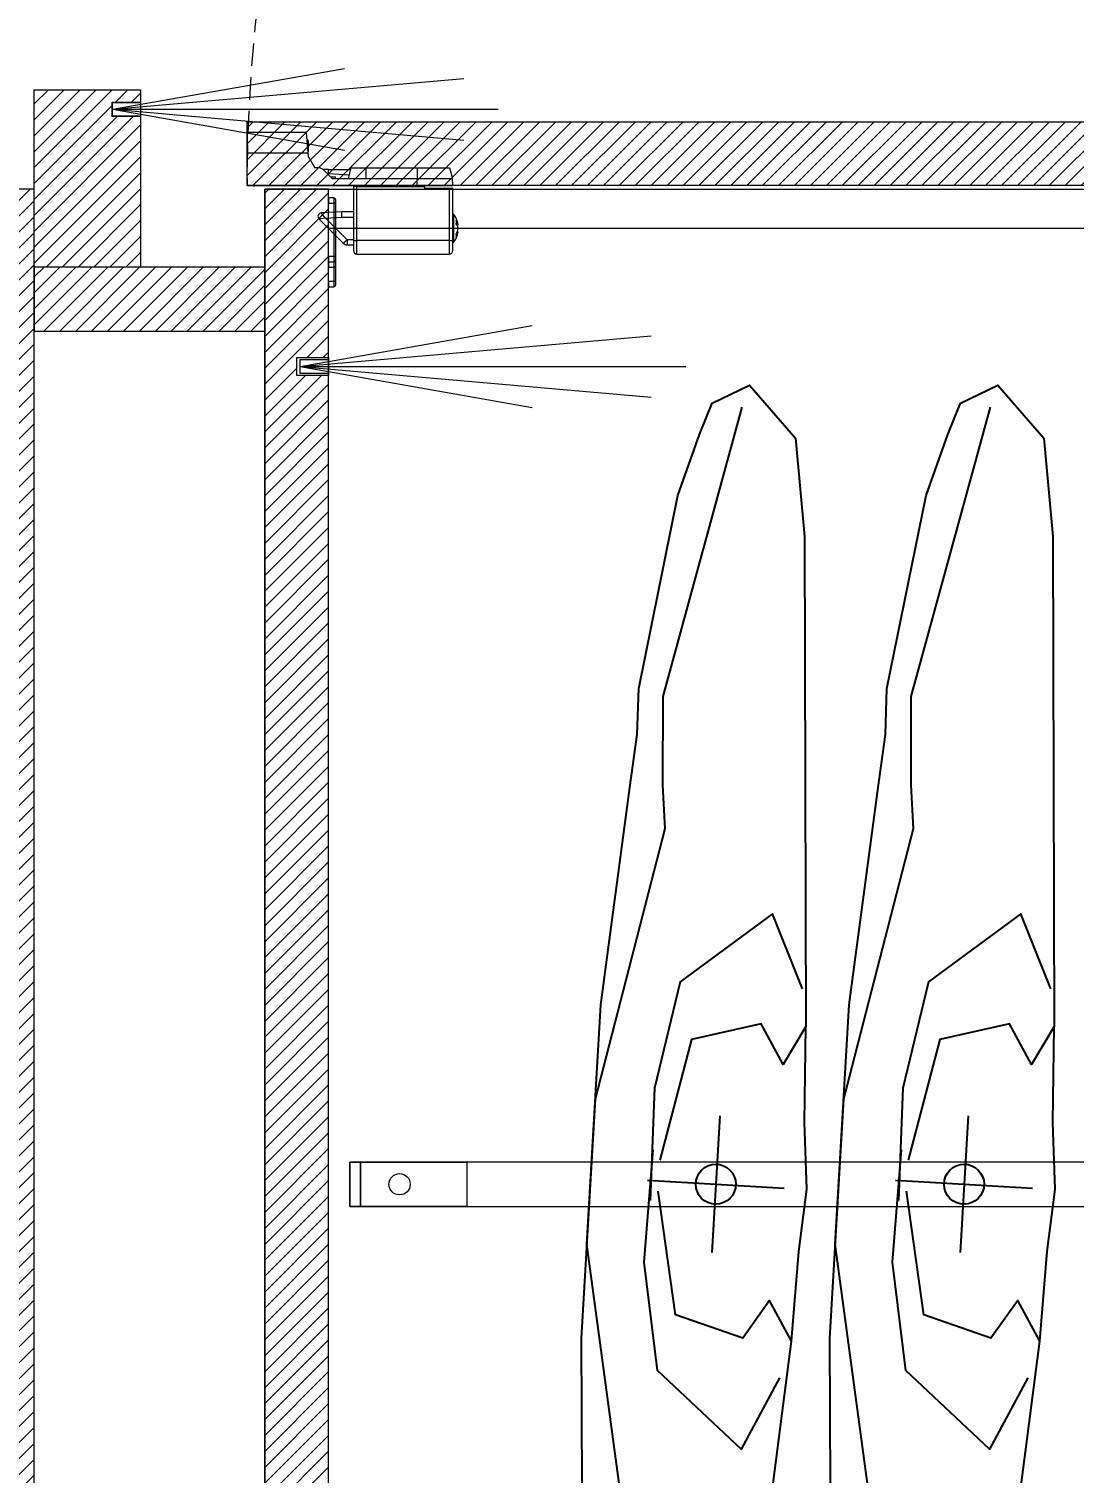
# Model space of a CAD drawing. Header units: millimetres. Extents: x -853320 to 19484, y -510814 to 9708.
# Drawn here: x 5165.4 to 5460.1, y 3383.9 to 3791 of the extents above; entities that cross this region are included whole.
import ezdxf
from ezdxf import colors
from ezdxf.entities.mleader import LeaderData, LeaderLine
from ezdxf.math import Vec2, Vec3

# ---------------------------------------------------------------- set-up
doc = ezdxf.new("R2010")
doc.units = ezdxf.units.MM
doc.linetypes.add('NASCOSTA', pattern=[9.525, 6.35, -3.175])
for name, color, linetype, lineweight in [('F_ARREDI', 7, 'Continuous', 5), ('F_ELETTRODOMESTICI', 40, 'Continuous', 5), ('F_FERRAMENTA', 253, 'Continuous', 5), ('F_MULTI laminato OPACO', 1, 'Continuous', 5), ('F_Proiezioni', 253, 'NASCOSTA', 9), ('F_STRIP-LED', 2, 'Continuous', 5)]:
    doc.layers.add(name, color=color, linetype=linetype, lineweight=lineweight)
doc.layers.add('VESTIARIO - clothing', color=185, linetype='Continuous')
doc.styles.add('DANZI-DIDASCALIE', font='Yu Gothic UI Light.ttf', dxfattribs={"height": 30})

# ---------------------------------------------------------------- blocks, each defined once
blk = doc.blocks.new('_Dot')
at = {"color": 0, "linetype": 'ByBlock', "lineweight": -2}
blk.add_line((-0.5, 0), (-1, 0), dxfattribs=at)
at = {"color": 0, "linetype": 'ByBlock', "const_width": 0.5}
blk.add_lwpolyline([(-0.25, 0, 1), (0.25, 0, 1)], format="xyb", close=True, dxfattribs=at)
blk = doc.blocks.new('ARMADIO_camera master_sol.C_pianta')
at = {"layer": 'F_MULTI laminato OPACO', "transparency": 33554508}
h = blk.add_hatch(dxfattribs=at)
h.set_pattern_fill('ANSI31', color=256)
h.set_pattern_definition([(45, (484, -6e-09), (-2.24506403, 2.24506403), [])])
h.paths.add_polyline_path([(718331.42, 531103.6), (718322.42, 531103.6), (718322.42, 531056.1), (718340.42, 531056.1), (718340.42, 531638.1), (718322.42, 531638.1), (718322.42, 531108.6), (718331.42, 531108.6)])
h = blk.add_hatch(dxfattribs=at)
h.set_pattern_fill('ANSI31', color=256)
h.set_pattern_definition([(45, (897, 0), (-2.24506403, 2.24506403), [])])
h.paths.add_polyline_path([(718423.42, 531638.1), (718405.42, 531638.1), (718405.42, 531056.1), (718423.42, 531056.1)])
h = blk.add_hatch(dxfattribs=at)
h.set_pattern_fill('ANSI31', color=256)
h.paths.add_polyline_path([(718405.42, 531078.1), (718405.42, 531096.1), (718340.42, 531096.1), (718340.42, 531078.1)])
h = blk.add_hatch(dxfattribs=at)
h.set_pattern_fill('ANSI31', color=5)
h.set_pattern_definition([(45, (-1863, 10), (-2.24506403, 2.24506403), [])])
h.paths.add_polyline_path([(718383.42, 531035.6), (718375.42, 531035.6), (718375.42, 531078.1), (718405.42, 531078.1), (718405.42, 531028.1), (718375.42, 531028.1), (718375.42, 531031.6), (718383.42, 531031.6)])
h = blk.add_hatch(dxfattribs=at)
h.set_pattern_fill('ANSI31', color=6)
h.paths.add_polyline_path([(717895.42, 531037.1), (717895.42, 531055.1), (718345.42, 531055.1), (718345.42, 531037.1)])
at = {"layer": 'F_FERRAMENTA'}
for p, q in [((718320.42, 531083.1), (718320.42, 531082.1)), ((718320.42, 531082.1), (718320.92, 531082.1)), ((718320.42, 531082.1), (718320.42, 531078.1)), ((718322.42, 531083.6), (718320.92, 531083.6)), ((718320.92, 531082.1), (718320.92, 531083.6)), ((718320.92, 531078.1), (718320.92, 531082.1)), ((718320.92, 531082.1), (718322.42, 531082.1)), ((718322.42, 531082.1), (718322.42, 531083.6)), ((718322.42, 531082.1), (718322.42, 531078.1)), ((718320.42, 531078.1), (718320.92, 531078.1)), ((718320.42, 531078.1), (718320.42, 531076.1)), ((718320.92, 531076.6), (718320.92, 531078.1)), ((718322.42, 531078.1), (718320.92, 531078.1)), ((718322.42, 531076.6), (718322.42, 531078.1)), ((718287.42, 531073.4), (718287.42, 531070.53)), ((718314.42, 531074.4), (718288.42, 531074.4)), ((718288.42, 531070.57), (718288.42, 531074.4)), ((718314.42, 531074.4), (718314.42, 531070.57)), ((718315.42, 531070.53), (718315.42, 531073.4)), ((718320.42, 531076.1), (718320.42, 531075.1)), ((718320.42, 531075.1), (718320.42, 531060.1)), ((718320.42, 531075.1), (718320.92, 531075.1)), ((718322.42, 531076.6), (718320.92, 531076.6)), ((718320.92, 531075.1), (718320.92, 531076.6)), ((718320.92, 531075.1), (718322.42, 531075.1)), ((718320.92, 531060.1), (718320.92, 531075.1)), ((718322.42, 531075.1), (718322.42, 531076.6)), ((718322.42, 531075.1), (718322.42, 531060.1)), ((718287.09, 531071), (718287.09, 531070.04)), ((718287.09, 531070.04), (718287.09, 531063.29)), ((718287.38, 531071.15), (718287.42, 531071.15)), ((718287.38, 531071.15), (718287.38, 531070.15)), ((718287.38, 531070.15), (718287.38, 531063.15)), ((718287.42, 531070.53), (718287.42, 531055.9)), ((718288.42, 531070.57), (718314.42, 531070.57)), ((718288.42, 531055.9), (718288.42, 531070.57)), ((718314.42, 531070.57), (718314.42, 531055.4)), ((718317.22, 531071.8), (718315.42, 531071.8)), ((718315.42, 531055.4), (718315.42, 531070.53)), ((718315.42, 531070.35), (718317.22, 531070.35)), ((718317.22, 531070.35), (718317.22, 531071.8)), ((718317.22, 531070.35), (718323.27, 531064.29)), ((718325.13, 531064.5), (718318.28, 531071.36)), ((718286.15, 531068.12), (718285.91, 531068.18)), ((718285.91, 531067.08), (718285.92, 531067.15)), ((718285.93, 531067.08), (718285.91, 531067.08)), ((718286.25, 531066.19), (718285.91, 531066.11)), ((718287.42, 531063.15), (718287.38, 531063.15)), ((718318.68, 531064.05), (718315.42, 531064.05)), ((718315.42, 531062.5), (718318.72, 531062.5)), ((718323.27, 531064.29), (718318.68, 531064.05)), ((718318.72, 531062.5), (718324.47, 531062.8)), ((718320.42, 531060.1), (718320.42, 531059.1)), ((718320.42, 531060.1), (718320.92, 531060.1)), ((718320.92, 531058.6), (718320.92, 531060.1)), ((718322.42, 531060.1), (718320.92, 531060.1)), ((718320.92, 531058.6), (718322.42, 531058.6)), ((718322.42, 531058.6), (718322.42, 531060.1)), ((718287.42, 531055.9), (718288.42, 531055.9)), ((718297.42, 531055.1), (718287.42, 531055.1)), ((718287.42, 531055.1), (718287.49, 531053.1)), ((718297.42, 531053.1), (718287.49, 531053.1)), ((718288.3, 531050.1), (718287.49, 531053.1)), ((718288.42, 531055.9), (718295.42, 531055.9)), ((718295.42, 531055.4), (718295.42, 531055.9)), ((718314.42, 531055.4), (718295.42, 531055.4)), ((718345.42, 531055.1), (718297.42, 531055.1)), ((718297.42, 531055.1), (718297.42, 531053.1)), ((718311.92, 531053.1), (718297.42, 531053.1)), ((718297.42, 531050.1), (718297.42, 531053.1)), ((718298.42, 531055.1), (718298.42, 531055.4)), ((718303.42, 531055.4), (718303.42, 531055.1)), ((718321.42, 531053.1), (718311.92, 531053.1)), ((718311.92, 531050.1), (718311.92, 531053.1)), ((718313.42, 531055.4), (718313.42, 531055.1)), ((718314.42, 531055.4), (718315.42, 531055.4)), ((718315.42, 531055.1), (718315.42, 531055.4)), ((718316.12, 531050.1), (718316.92, 531053.1)), ((718320.43, 531053.1), (718320.43, 531052.6)), ((718321.92, 531052.6), (718320.43, 531052.6)), ((718321.42, 531053.1), (718323.84, 531050.68)), ((718345.42, 531055.1), (718343.67, 531055.19)), ((718345.42, 531055.1), (718345.42, 531045.89)), ((718297.42, 531050.1), (718288.3, 531050.1)), ((718311.92, 531050.1), (718297.42, 531050.1)), ((718316.12, 531050.1), (718311.92, 531050.1)), ((718322.41, 531050.6), (718316.25, 531050.6)), ((718322.43, 531051.73), (718316.64, 531052.04)), ((718322.43, 531051.73), (718322.41, 531050.6)), ((718322.41, 531050.6), (718323.93, 531050.6)), ((718322.46, 531052.06), (718322.43, 531051.73)), ((718322.43, 531051.73), (718322.8, 531051.71)), ((718325.25, 531050.1), (718326.31, 531050.1)), ((718328.09, 531047.01), (718326.31, 531050.1)), ((718328.09, 531047.01), (718328.19, 531045.89)), ((718345.42, 531045.89), (718328.19, 531045.89)), ((718328.19, 531045.89), (718328.69, 531040.1)), ((718328.22, 531042.45), (718328.22, 531045.5)), ((718345.42, 531040.1), (718345.42, 531045.89)), ((718328.69, 531040.1), (718345.42, 531040.1))]:
    blk.add_line(p, q, dxfattribs=at)
for points in [[(718313.42, 531342.85), (717919.42, 531342.85), (717919.42, 531330.35), (718313.42, 531330.35)], [(718316.42, 531330.35), (718283.42, 531330.35), (718283.42, 531342.85), (718316.42, 531342.85)], [(718316.42, 531342.85), (718313.42, 531342.85), (718313.42, 531330.35), (718316.42, 531330.35)]]:
    blk.add_lwpolyline(points, close=True, dxfattribs=at)
blk.add_circle((718302.42, 531336.6), 3, dxfattribs=at)
for centre, radius, start, end in [((718320.92, 531083.1), 0.5, 90, 180), ((718288.42, 531073.4), 1, 90, 180), ((718314.42, 531073.4), 1, 0, 90), ((718320.92, 531076.1), 0.5, 90, 180), ((718289.45, 531067.64), 3.59, 147.6918, 171.2791), ((718290.32, 531066.53), 4.46, 150.8214, 171.196), ((718292.32, 531067.15), 6.5, 143.6416, 170.174), ((718289.19, 531069.13), 2.81, 171.2697, 188.7303), ((718287.38, 531070.79), 0.36, 90, 143.6416), ((718288.17, 531064.81), 5.77, 87.5213, 97.474), ((718314.67, 531064.81), 5.77, 82.526, 92.4787), ((718317.22, 531070.3), 1.5, 45, 90), ((718326.89, 531061.19), 13.33, 130.2603, 136.5394), ((718289.58, 531067.87), 3.74, 190.1218, 212.1171), ((718290.1, 531067.71), 4.24, 188.5177, 201.2963), ((718288.71, 531066.61), 2.85, 190.0844, 216.4738), ((718292.32, 531067.15), 6.5, 189.826, 216.3584), ((718290, 531065.4), 3.61, 172.3056, 187.6944), ((718287.38, 531063.51), 0.36, 216.3584, 270), ((718324.42, 531063.8), 1, 273.1567, 44.7959), ((718324.42, 531063.8), 1, 273, 45), ((718320.92, 531059.1), 0.5, 180, 270), ((718343.6, 531053.89), 1.3, 87, 111.8724), ((718325.25, 531052.1), 2, 225, 270), ((718328.57, 531042.45), 0.35, 180, 261.4241)]:
    blk.add_arc(centre, radius, start, end, dxfattribs=at)
at = {"layer": 'F_FERRAMENTA', "extrusion": (0, 0, -1)}
for centre, major_axis, ratio, start_param, end_param in [((718318.68, 531064), (-0.04, 1.5), 0.001006, 1.53238, 3.141593), ((718323.27, 531064.24), (1.85, 0.27), 0.03046, 4.716764, 6.260381), ((718323.27, 531064.24), (-1.2, 1.44), 0.019707, 1.54715, 3.090766), ((718323.95, 531064.27), (-0.53, 1.47), 0.001231, 3.076393, 3.141962)]:
    blk.add_ellipse(centre, major_axis=major_axis, ratio=ratio, start_param=start_param, end_param=end_param, dxfattribs=at)
at = {"layer": 'F_MULTI laminato OPACO'}
for points in [[(717910.42, 531636.1), (718340.42, 531636.1), (718340.42, 531056.1), (717910.42, 531056.1)], [(718340.42, 531636.1), (718322.42, 531636.1), (718322.42, 531056.1), (718340.42, 531056.1)], [(718423.42, 531636.1), (718405.42, 531636.1), (718405.42, 531056.1), (718423.42, 531056.1)], [(717910.42, 531615.1), (718322.42, 531615.1), (718322.42, 531067.1), (717910.42, 531067.1)], [(718331.42, 531108.6), (718331.42, 531103.6), (718322.42, 531103.6), (718322.42, 531108.6)], [(718405.42, 531078.1), (718405.42, 531096.1), (718340.42, 531096.1), (718340.42, 531078.1)]]:
    blk.add_lwpolyline(points, close=True, dxfattribs=at)
at = {"layer": 'F_MULTI laminato OPACO', "color": 5}
for points in [[(718405.42, 531028.1), (718375.42, 531028.1), (718375.42, 531078.1), (718405.42, 531078.1)], [(718383.42, 531035.6), (718383.42, 531031.6), (718375.42, 531031.6), (718375.42, 531035.6)]]:
    blk.add_lwpolyline(points, close=True, dxfattribs=at)
at = {"layer": 'F_MULTI laminato OPACO', "color": 6}
blk.add_lwpolyline([(717895.42, 531037.1), (717895.42, 531055.1), (718345.42, 531055.1), (718345.42, 531037.1)], close=True, dxfattribs=at)
at = {"layer": 'F_Proiezioni'}
blk.add_lwpolyline([(717895.42, 531055.1), (717895.42, 530605.1, 0.414214), (718345.42, 531055.1)], format="xyb", dxfattribs=at)
at = {"layer": 'F_STRIP-LED'}
for p, q in [((718330.42, 531106.1), (718265.01, 531117.63)), ((718330.42, 531106.1), (718231.44, 531114.76)), ((718330.42, 531106.1), (718221.75, 531106.1)), ((718330.42, 531106.1), (718231.44, 531097.44)), ((718330.42, 531106.1), (718265.01, 531094.56)), ((718383.32, 531033.6), (718317.91, 531045.13)), ((718383.32, 531033.6), (718284.34, 531042.26)), ((718383.32, 531033.6), (718274.65, 531033.6)), ((718383.32, 531033.6), (718284.34, 531024.94)), ((718383.32, 531033.6), (718317.91, 531022.06))]:
    blk.add_line(p, q, dxfattribs=at)
for points in [[(718330.42, 531108.1), (718330.42, 531104.1), (718322.42, 531104.1), (718322.42, 531108.1)], [(718383.32, 531035.5), (718383.32, 531031.7), (718375.42, 531031.7), (718375.42, 531035.5)]]:
    blk.add_lwpolyline(points, close=True, dxfattribs=at)
at = {"layer": 'VESTIARIO - clothing', "color": 3}
for p, q in [((718142.13, 531317.3), (718144.39, 531355.89)), ((718212.13, 531317.3), (718214.39, 531355.89)), ((718162.55, 531335.46), (718123.96, 531337.73)), ((718232.55, 531335.46), (718193.96, 531337.73))]:
    blk.add_line(p, q, dxfattribs=at)
for points in [[(718135.93, 531117.57), (718158.23, 531199.15), (718158.3, 531224), (718157.65, 531236.47), (718177.22, 531312.67), (718181.18, 531380.12), (718180.91, 531442.71), (718181.67, 531457.12), (718181.03, 531469.9), (718173.82, 531526.27), (718168.79, 531543.82), (718161.52, 531561.34), (718146.7, 531557.39), (718142.52, 531545.36), (718139.62, 531517.91), (718121.89, 531380.83), (718128.14, 531369.42), (718135.67, 531380.02), (718154.63, 531373.39), (718159.5, 531338.57)], [(718205.93, 531117.57), (718228.23, 531199.15), (718228.3, 531224), (718227.65, 531236.47), (718247.22, 531312.67), (718251.18, 531380.12), (718250.91, 531442.71), (718251.67, 531457.12), (718251.03, 531469.9), (718243.82, 531526.27), (718238.79, 531543.82), (718231.52, 531561.34), (718216.7, 531557.39), (718212.52, 531545.36), (718209.62, 531517.91), (718191.89, 531380.83), (718198.14, 531369.42), (718205.67, 531380.02), (718224.63, 531373.39), (718229.5, 531338.57)], [(718167.06, 531543.36), (718174.03, 531468.43), (718171.2, 531443.73), (718169.1, 531431.43), (718179.61, 531353.46), (718175.65, 531286.02), (718167.52, 531224.77), (718165.43, 531209.83), (718165, 531196.86), (718153.93, 531142.42), (718147.83, 531125.31), (718144.3, 531116.48), (718133.72, 531111.34), (718120.78, 531126.26), (718118.26, 531154.03), (718117.89, 531292.17), (718124.23, 531302.85), (718130.47, 531291.43), (718150.08, 531295.8), (718158.99, 531329.81)], [(718237.06, 531543.36), (718244.03, 531468.43), (718241.2, 531443.73), (718239.1, 531431.43), (718249.61, 531353.46), (718245.65, 531286.02), (718237.52, 531224.77), (718235.43, 531209.83), (718235, 531196.86), (718223.93, 531142.42), (718217.83, 531125.31), (718214.3, 531116.48), (718203.72, 531111.34), (718190.78, 531126.26), (718188.26, 531154.03), (718187.89, 531292.17), (718194.23, 531302.85), (718200.47, 531291.43), (718220.08, 531295.8), (718228.99, 531329.81)], [(718125.27, 531391.18), (718136.13, 531411.26), (718159.71, 531389.16), (718163.44, 531358.55), (718160.88, 531326.94)], [(718195.27, 531391.18), (718206.13, 531411.26), (718229.71, 531389.16), (718233.44, 531358.55), (718230.88, 531326.94)], [(718121.89, 531380.83), (718119.8, 531355.59), (718117.57, 531337.97), (718118.27, 531319.25), (718117.89, 531292.17)], [(718191.89, 531380.83), (718189.8, 531355.59), (718187.57, 531337.97), (718188.27, 531319.25), (718187.89, 531292.17)], [(718118.84, 531281.57), (718127.27, 531260.35), (718153.27, 531279.55), (718160.56, 531309.5), (718161.72, 531341.2)], [(718188.84, 531281.57), (718197.27, 531260.35), (718223.27, 531279.55), (718230.56, 531309.5), (718231.72, 531341.2)]]:
    blk.add_lwpolyline(points, dxfattribs=at)
for centre in [(718143.26, 531336.6), (718213.26, 531336.6)]:
    blk.add_circle(centre, 5.64, dxfattribs=at)
blk = doc.blocks.new('BAGNO-LAVANDERIA_pianta_sol.B')
at = {"layer": 'F_ELETTRODOMESTICI', "color": 5, "ltscale": 5}
ml = blk.add_multileader_mtext('Standard', dxfattribs=at)
ml.set_content('{\\fYu Gothic UI Light|b0|i0|c128|p34;BASAMENTO c/cassetto} ditta MIELE art.WTS 610', color=5, style='DANZI-DIDASCALIE')
ml.set_leader_properties(color=256, linetype='ByLayer', lineweight=-1)
ml.set_arrow_properties(name='DOT')
ml.build(insert=Vec2(0, 0))
ml.multileader.update_dxf_attribs({"arrow_head_size": 5, "scale": 5})
ctx = ml.context
ctx.base_point, ctx.scale, ctx.char_height, ctx.arrow_head_size, ctx.landing_gap_size, ctx.plane_origin, ctx.plane_x_axis, ctx.plane_y_axis = Vec3(865728.96, 518190.64), 5, 25, 5, 10, Vec3(865691.99, 518253.27), Vec3(0, -1), Vec3(1, 0)
notes = []
notes.append((ctx, [(0, (0, 0, 0), (0, 0), (1, 0), 1, [])]))
ctx.mtext.insert, ctx.mtext.text_direction, ctx.mtext.rotation, ctx.mtext.width, ctx.mtext.flow_direction = Vec3(865741.68, 518180.64), Vec3(0, -1), 4.712389, 471.5743, 5
ml = blk.add_multileader_mtext('Standard', dxfattribs=at)
ml.set_content('{\\fYu Gothic UI Light|b0|i0|c128|p34;LAVASCIUGA} ditta MIELE art.WTD165 WPM 8/5kg', color=5, style='DANZI-DIDASCALIE')
ml.set_leader_properties(color=256, linetype='ByLayer', lineweight=-1)
ml.set_arrow_properties(name='DOT')
ml.build(insert=Vec2(0, 0))
ml.multileader.update_dxf_attribs({"arrow_head_size": 5, "scale": 5})
ctx = ml.context
ctx.base_point, ctx.scale, ctx.char_height, ctx.arrow_head_size, ctx.landing_gap_size, ctx.plane_origin, ctx.plane_x_axis, ctx.plane_y_axis = Vec3(865852.82, 518185.28), 5, 25, 5, 10, Vec3(865819.83, 518247.92), Vec3(0, -1), Vec3(1, 0)
notes.append((ctx, [(0, (0, 0, 0), (0, 0), (1, 0), 1, [])]))
ctx.mtext.insert, ctx.mtext.text_direction, ctx.mtext.rotation, ctx.mtext.width, ctx.mtext.flow_direction = Vec3(865869.52, 518175.28), Vec3(0, -1), 4.712389, 377.0167, 5
for ctx, leaders in notes:
    for number, flags, end, landing, length, lines in leaders:
        leader = LeaderData()
        leader.index, (leader.has_last_leader_line, leader.has_dogleg_vector, leader.attachment_direction) = number, flags
        leader.last_leader_point, leader.dogleg_vector, leader.dogleg_length = Vec3(end), Vec3(landing), length
        for number, points, colour, breaks in lines:
            line = LeaderLine()
            line.index, line.vertices, line.color, line.breaks = number, Vec3.list(points), colors.encode_raw_color(colour), breaks
            leader.lines.append(line)
        ctx.leaders.append(leader)

msp = doc.modelspace()

# ---------------------------------------------------------------- block references
at = {"layer": 'F_ARREDI', "color": 2, "lineweight": 5}
msp.add_blockref('BAGNO-LAVANDERIA_pianta_sol.B', (-853319.899, -510814.178), dxfattribs=at)
at = {"layer": 'F_ARREDI', "color": 2, "lineweight": 5, "rotation": 180}
msp.add_blockref('ARMADIO_camera master_sol.C_pianta', (723572.288, 534801.91), dxfattribs=at)

doc.saveas('drawing.dxf')
